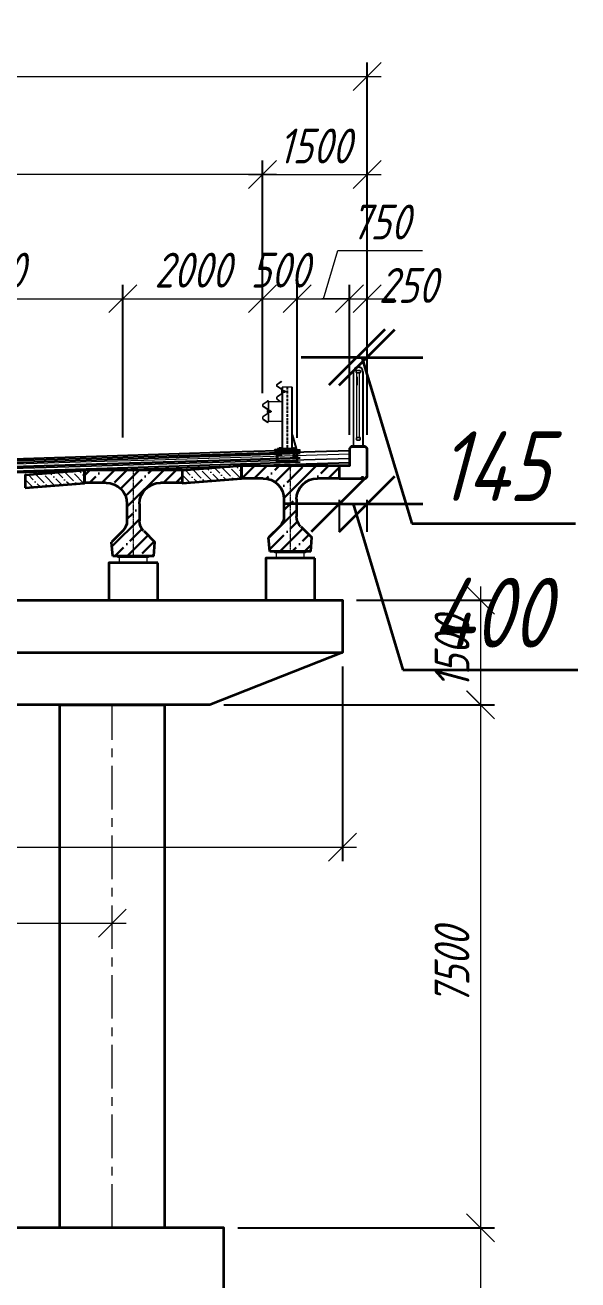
# Model space of a CAD drawing. Header units: millimetres. Extents: x 0 to 285450075, y -3000605 to 8125189010.
# Drawn here: x 7169346 to 7177267, y 22255 to 40253 of the extents above; entities that cross this region are included whole.
import ezdxf

# ---------------------------------------------------------------- set-up
doc = ezdxf.new("R2010")
doc.units = ezdxf.units.MM
for name, pattern in [('ACAD_ISO02W100', [15, 12, -3]), ('ACAD_ISO10W100', [18.5, 12, -3, 0.5, -3]), ('осевая', [2, 1.25, -0.25, 0.25, -0.25])]:
    doc.linetypes.add(name, pattern=pattern)
for name, color, linetype, lineweight in [('04_Невидимые', 3, 'Continuous', 13), ('1-Бетон', 106, 'Continuous', 35), ('1-Металл', 4, 'Continuous', 30), ('1-Тонкая', 5, 'Continuous', 20), ('1-Штриховка', 8, 'Continuous', 9), ('Б-Перила', 3, 'Continuous', 20), ('ИС_Ось', 3, 'осевая', 18), ('ИС_Размер', 3, 'Continuous', 18), ('ПП_сплошная', 7, 'Continuous', 30)]:
    doc.layers.add(name, color=color, linetype=linetype, lineweight=lineweight)
doc.layers.add('_Defpoints', color=8, linetype='Continuous', plot=False)
doc.layers.add('Красный поперечник', color=1, linetype='Continuous')
doc.styles.add('0', font='isocpeur.ttf', dxfattribs={"width": 0.8, "oblique": 15})
doc.dimstyles.new('М200', dxfattribs={"dimscale": 200, "dimtxt": 2.5, "dimasz": 2, "dimexe": 1, "dimexo": 1, "dimgap": 0.8, "dimtad": 1, "dimdec": 0, "dimzin": 0, "dimdsep": 46, "dimtxsty": '0', "dimblk": 'OBLIQUE', "dimcen": 0.09, "dimdle": 1, "dimclrd": 256, "dimclre": 256, "dimclrt": 256, "dimadec": 4, "dimazin": 0, "dimtfac": 1, "dimtdec": 0, "dimtmove": 1, "dimatfit": 2, "dimfxl": 1, "dimtolj": 1, "dimtzin": 0, "dimlwd": -1, "dimarcsym": 0})
doc.dimstyles.new('М400нов', dxfattribs={"dimscale": 400, "dimtxt": 2.5, "dimasz": 2, "dimexe": 1, "dimexo": 1, "dimgap": 0.8, "dimtad": 1, "dimdec": 0, "dimzin": 0, "dimdsep": 46, "dimtxsty": '0', "dimblk": 'OBLIQUE', "dimcen": 0.09, "dimdle": 1, "dimclrd": 256, "dimclre": 256, "dimclrt": 256, "dimadec": 4, "dimazin": 0, "dimtfac": 1, "dimtdec": 0, "dimtmove": 1, "dimatfit": 2, "dimfxl": 1, "dimtolj": 1, "dimtzin": 0, "dimlwd": -1, "dimarcsym": 0})

# ---------------------------------------------------------------- blocks, each defined once
blk = doc.blocks.new('БР09')
at = {"lineweight": 15}
for p, q in [((-783, 48), (-724, 91)), ((-722, -28), (-783, 15)), ((-780, 45), (-722, 88)), ((-720, -25), (-780, 18)), ((-709, -874), (-709, 6)), ((-569, 6), (-709, 6)), ((-702, -874), (-702, 6)), ((-576, 6), (-576, -874)), ((-569, 6), (-569, -874)), ((-722, -90), (-783, -133)), ((-783, -166), (-734, -202)), ((-720, -93), (-780, -136)), ((-780, -163), (-732, -199)), ((-713, -44), (-713, -74)), ((-699, -37), (-702, -37)), ((-702, -37), (-702, -81)), ((-702, -81), (-699, -81)), ((-699, -81), (-699, -37)), ((-684, -46), (-699, -46)), ((-688, -54), (-699, -54)), ((-688, -65), (-699, -65)), ((-684, -72), (-699, -72)), ((-684, -46), (-690, -46)), ((-684, -72), (-690, -72)), ((-683, -49), (-683, -69)), ((-683, -49), (-683, -69)), ((-675, -46), (-682, -46)), ((-675, -72), (-682, -72)), ((-674, -49), (-674, -69)), ((-662, -54), (-674, -54)), ((-662, -65), (-674, -65)), ((-662, -54), (-662, -65)), ((-985, -237), (-924, -193)), ((-924, -313), (-985, -270)), ((-982, -240), (-922, -196)), ((-922, -310), (-982, -267)), ((-911, -188), (-917, -189)), ((-910, -192), (-916, -193)), ((-915, -329), (-915, -359)), ((-911, -188), (-910, -192)), ((-709, -204), (-911, -204)), ((-911, -204), (-911, -484)), ((-907, -204), (-907, -484)), ((-924, -375), (-985, -418)), ((-985, -451), (-924, -496)), ((-922, -378), (-982, -421)), ((-982, -448), (-922, -492)), ((-917, -499), (-911, -500)), ((-916, -495), (-910, -496)), ((-911, -484), (-709, -484)), ((-911, -500), (-910, -496)), ((-755, -874), (-755, -864)), ((-723, -864), (-755, -864)), ((-755, -874), (-755, -864)), ((-729, -864), (-755, -864)), ((-739, -874), (-755, -874)), ((-723, -874), (-755, -874)), ((-746, -874), (-746, -864)), ((-746, -874), (-746, -864)), ((-746, -874), (-746, -864)), ((-746, -874), (-746, -864)), ((-732, -874), (-732, -864)), ((-732, -874), (-732, -864)), ((-732, -874), (-732, -864)), ((-732, -874), (-732, -864)), ((-732, -874), (-732, -864)), ((-732, -874), (-732, -864)), ((-732, -874), (-732, -864)), ((-732, -874), (-732, -864)), ((-732, -874), (-732, -864)), ((-732, -874), (-732, -864)), ((-725, -864), (-729, -864)), ((-723, -872), (-723, -864)), ((-723, -874), (-723, -866)), ((-723, -874), (-723, -866)), ((-723, -872), (-723, -866)), ((-723, -874), (-723, -866)), ((-723, -874), (-723, -866)), ((-555, -872), (-555, -864)), ((-555, -864), (-523, -864)), ((-555, -874), (-555, -866)), ((-555, -874), (-555, -866)), ((-555, -872), (-555, -866)), ((-555, -874), (-555, -866)), ((-555, -874), (-555, -866)), ((-555, -874), (-523, -874)), ((-553, -864), (-549, -864)), ((-549, -864), (-523, -864)), ((-546, -874), (-546, -864)), ((-546, -874), (-546, -864)), ((-546, -874), (-546, -864)), ((-546, -874), (-546, -864)), ((-546, -874), (-546, -864)), ((-546, -874), (-546, -864)), ((-546, -874), (-546, -864)), ((-546, -874), (-546, -864)), ((-546, -874), (-546, -864)), ((-546, -874), (-546, -864)), ((-539, -874), (-523, -874)), ((-532, -874), (-532, -864)), ((-532, -874), (-532, -864)), ((-532, -874), (-532, -864)), ((-532, -874), (-532, -864)), ((-523, -874), (-523, -864)), ((-523, -874), (-523, -864))]:
    blk.add_line(p, q, dxfattribs=at)
for p, q in [((-724, 91), (-722, 88)), ((-734, -202), (-732, -199))]:
    blk.add_line(p, q)
at = {"lineweight": 15, "ltscale": 5}
for p, q in [((-904, -322), (-907, -322)), ((-907, -322), (-907, -366)), ((-904, -366), (-904, -322)), ((-907, -366), (-904, -366))]:
    blk.add_line(p, q, dxfattribs=at)
at = {"color": 7, "lineweight": 15}
for p, q in [((-890, -331), (-904, -331)), ((-893, -339), (-904, -339)), ((-893, -350), (-904, -350)), ((-890, -357), (-904, -357)), ((-890, -331), (-895, -331)), ((-890, -357), (-895, -357)), ((-889, -334), (-889, -354)), ((-889, -334), (-889, -354)), ((-881, -331), (-888, -331)), ((-881, -357), (-888, -357)), ((-880, -334), (-880, -354)), ((-868, -339), (-880, -339)), ((-868, -350), (-880, -350)), ((-868, -339), (-868, -350))]:
    blk.add_line(p, q, dxfattribs=at)
at = {"color": 3, "linetype": 'ACAD_ISO02W100', "lineweight": 15, "ltscale": 2}
for p, q in [((-752, -894), (-752, -914)), ((-750, -894), (-750, -914)), ((-728, -894), (-728, -914)), ((-726, -894), (-726, -914)), ((-552, -894), (-552, -914)), ((-550, -894), (-550, -914)), ((-528, -894), (-528, -914)), ((-526, -894), (-526, -914)), ((-751, -914), (-751, -974)), ((-727, -914), (-727, -974)), ((-551, -914), (-551, -974)), ((-527, -914), (-527, -974))]:
    blk.add_line(p, q, dxfattribs=at)
at = {"linetype": 'ACAD_ISO10W100', "ltscale": 2.5}
for p, q in [((-739, -888), (-739, -986)), ((-539, -888), (-539, -986))]:
    blk.add_line(p, q, dxfattribs=at)
at = {"linetype": 'Continuous'}
for p, q in [((-789, -1064), (-789, -914)), ((-489, -1064), (-789, -1064)), ((-779, -914), (-779, -1064)), ((-499, -914), (-499, -1064)), ((-489, -1064), (-489, -914))]:
    blk.add_line(p, q, dxfattribs=at)
at = {"linetype": 'ACAD_ISO10W100', "ltscale": 3}
blk.add_lwpolyline([(-639, 6), (-639, -874)], dxfattribs=at)
at = {"lineweight": 15}
blk.add_lwpolyline([(-713, -44), (-716, -44, 0.414214), (-722, -50), (-722, -57), (-719, -57), (-719, -61), (-722, -61), (-722, -68, 0.414214), (-716, -74), (-713, -74), (-713, -44)], format="xyb", dxfattribs=at)
at = {"color": 7, "lineweight": 15}
blk.add_lwpolyline([(-915, -329), (-918, -329, 0.414214), (-924, -335), (-924, -342), (-921, -342), (-921, -346), (-924, -346), (-924, -353, 0.414214), (-918, -359), (-915, -359), (-915, -329)], format="xyb", dxfattribs=at)
blk.add_lwpolyline([(-569, -676), (-509, -874)])
at = {"linetype": 'Continuous'}
for points in [[(-639, -894), (-814, -894), (-814, -914), (-639, -914)], [(-639, -894), (-464, -894), (-464, -914), (-639, -914)]]:
    blk.add_lwpolyline(points, dxfattribs=at)
blk.add_lwpolyline([(-464, -914), (-814, -914), (-814, -894), (-464, -894)], close=True, dxfattribs=at)
at = {"lineweight": 15}
blk.add_lwpolyline([(-779, -894), (-499, -894), (-499, -874), (-779, -874)], close=True, dxfattribs=at)
at = {"color": 3, "linetype": 'ACAD_ISO02W100', "lineweight": 15, "ltscale": 2}
for points in [[(-764, -974), (-714, -974), (-714, -984), (-764, -984)], [(-753, -914), (-725, -914), (-725, -974), (-753, -974)], [(-514, -974), (-564, -974), (-564, -984), (-514, -984)], [(-525, -914), (-553, -914), (-553, -974), (-525, -974)]]:
    blk.add_lwpolyline(points, close=True, dxfattribs=at)
at = {"lineweight": 15}
for centre, radius, start, end in [((-772, 31), 20, 122.4532, 237.5468), ((-772, 31), 16, 122.4532, 237.5468), ((-772, -150), 20, 122.4532, 237.5468), ((-772, -150), 16, 122.4532, 237.5468), ((-733, -45), 20, 0, 57.5468), ((-733, -73), 20, 302.4532, 0), ((-733, -45), 24, 0, 57.5468), ((-733, -73), 24, 302.4532, 0), ((-974, -254), 20, 122.4532, 237.5468), ((-974, -254), 16, 122.4532, 237.5468), ((-913, -209), 20, 101.3099, 126.1874), ((-935, -330), 20, 0, 57.5468), ((-913, -209), 16, 101.3099, 126.1874), ((-935, -330), 24, 0, 57.5468), ((-913, -479), 20, 233.8126, 258.6901), ((-913, -479), 16, 233.8126, 258.6901), ((-753, -866), 2, 90, 180), ((-753, -872), 2, 180, 270), ((-748, -866), 2, 0, 90), ((-748, -872), 2, 270, 0), ((-744, -866), 2, 90, 180), ((-744, -872), 2, 180, 270), ((-734, -866), 2, 0, 90), ((-734, -872), 2, 270, 0), ((-730, -866), 2, 90, 180), ((-730, -872), 2, 180, 270), ((-725, -866), 2, 359.9996, 90), ((-725, -872), 2, 270, 0), ((-553, -866), 2, 90, 180.0004), ((-553, -872), 2, 180, 270), ((-548, -866), 2, 0, 90), ((-548, -872), 2, 270, 0), ((-544, -866), 2, 90, 180), ((-544, -872), 2, 180, 270), ((-534, -866), 2, 0, 90), ((-534, -872), 2, 270, 0), ((-530, -866), 2, 90, 180), ((-530, -872), 2, 180, 270), ((-525, -866), 2, 0, 90), ((-525, -872), 2, 270, 0)]:
    blk.add_arc(centre, radius, start, end, dxfattribs=at)
at = {"lineweight": 15, "ltscale": 0.2}
for centre, radius, start, end in [((-935, -358), 20, 302.4532, 0), ((-935, -358), 24, 302.4532, 0), ((-974, -435), 20, 122.4532, 237.5468), ((-974, -435), 16, 122.4532, 237.5468)]:
    blk.add_arc(centre, radius, start, end, dxfattribs=at)
at = {"lineweight": 15, "extrusion": (0, 0, -1)}
for centre, major_axis, start_param, end_param in [((-688, -49), (-3.23, 3.23), 2.356194, 3.926991), ((-688, -58), (3.23, 3.23), -0.785398, 0.785398), ((-688, -60), (-3.23, 3.23), 2.356194, 3.926991), ((-688, -69), (3.23, 3.23), -0.785398, 0.785398), ((-688, -49), (-3.23, 3.23), 1.691386, 2.356194), ((-688, -69), (3.23, 3.23), 0.785398, 1.450207), ((-679, -49), (3.23, 3.23), 3.926991, 4.5918), ((-679, -49), (-3.23, 3.23), 3.926991, 5.497787), ((-679, -58), (3.23, 3.23), 3.926991, 5.497787), ((-679, -60), (-3.23, 3.23), 3.926991, 5.497787), ((-679, -69), (3.23, 3.23), 3.926991, 5.497787), ((-679, -69), (-3.23, 3.23), 4.832978, 5.497787), ((-679, -49), (3.23, 3.23), 0.785398, 2.356194), ((-679, -58), (-3.23, 3.23), 0.785398, 2.356194), ((-679, -60), (3.23, 3.23), 0.785398, 2.356194), ((-679, -69), (-3.23, 3.23), 0.785398, 2.356194), ((-679, -49), (-3.23, 3.23), 1.691386, 2.356194), ((-679, -69), (3.23, 3.23), 0.785398, 1.450207)]:
    blk.add_ellipse(centre, major_axis=major_axis, ratio=1, start_param=start_param, end_param=end_param, dxfattribs=at)
at = {"color": 7, "lineweight": 15, "extrusion": (0, 0, -1)}
for centre, major_axis, start_param, end_param in [((-893, -334), (-3.23, 3.23), 2.356194, 3.926991), ((-893, -343), (3.23, 3.23), -0.785398, 0.785398), ((-893, -345), (-3.23, 3.23), 2.356194, 3.926991), ((-893, -354), (3.23, 3.23), -0.785398, 0.785398), ((-893, -334), (-3.23, 3.23), 1.691386, 2.356194), ((-893, -354), (3.23, 3.23), 0.785398, 1.450207), ((-884, -334), (3.23, 3.23), 3.926991, 4.5918), ((-884, -334), (-3.23, 3.23), 3.926991, 5.497787), ((-884, -343), (3.23, 3.23), 3.926991, 5.497787), ((-884, -345), (-3.23, 3.23), 3.926991, 5.497787), ((-884, -354), (3.23, 3.23), 3.926991, 5.497787), ((-884, -354), (-3.23, 3.23), 4.832978, 5.497787), ((-884, -334), (3.23, 3.23), 0.785398, 2.356194), ((-884, -343), (-3.23, 3.23), 0.785398, 2.356194), ((-884, -345), (3.23, 3.23), 0.785398, 2.356194), ((-884, -354), (-3.23, 3.23), 0.785398, 2.356194), ((-884, -334), (-3.23, 3.23), 1.691386, 2.356194), ((-884, -354), (3.23, 3.23), 0.785398, 1.450207)]:
    blk.add_ellipse(centre, major_axis=major_axis, ratio=1, start_param=start_param, end_param=end_param, dxfattribs=at)
blk = doc.blocks.new('ПО')
at = {"layer": '1-Металл'}
blk.add_lwpolyline([(100, 0), (100, 10), (-100, 10), (-100, 0)], close=True, dxfattribs=at)
at = {"layer": 'Б-Перила'}
for p, q in [((-70, 10), (-70, 1080)), ((-62, 10), (-62, 1080)), ((-30, 1070), (-30, 1090)), ((-25, 1070), (-25, 1090)), ((-20, 1100), (20, 1100)), ((-20, 1095), (20, 1095)), ((25, 1090), (25, 1070)), ((30, 1090), (30, 1070)), ((62, 1080), (62, 10)), ((70, 1080), (70, 10)), ((20, 1065), (-20, 1065)), ((20, 1060), (-20, 1060)), ((-19, 138), (-19, 1060)), ((19, 138), (19, 1060)), ((-30, 128), (-30, 108)), ((-25, 128), (-25, 108)), ((20, 138), (-20, 138)), ((20, 133), (-20, 133)), ((-20, 103), (20, 103)), ((-20, 98), (20, 98)), ((-19, 138), (19, 138)), ((25, 108), (25, 128)), ((30, 108), (30, 128))]:
    blk.add_line(p, q, dxfattribs=at)
for centre, radius, start, end in [((0, 1080), 70, 90, 180), ((0, 1080), 62, 90, 180), ((-20, 1090), 10, 90, 180), ((-20, 1090), 5, 90, 180), ((0, 1080), 70, 360, 90), ((0, 1080), 62, 0, 90), ((20, 1090), 10, 0, 90), ((20, 1090), 5, 0, 90), ((-20, 1070), 10, 180, 270), ((-20, 1070), 5, 180, 270), ((20, 1070), 10, 270, 0), ((20, 1070), 5, 270, 0), ((-20, 128), 10, 90, 180), ((-20, 108), 10, 180, 270), ((-20, 128), 5, 90, 180), ((-20, 108), 5, 180, 270), ((20, 128), 10, 0, 90), ((20, 128), 5, 0, 90), ((20, 108), 10, 270, 0), ((20, 108), 5, 270, 0)]:
    blk.add_arc(centre, radius, start, end, dxfattribs=at)
blk = doc.blocks.new('_OBLIQUE')
at = {"color": 0, "linetype": 'ByBlock', "lineweight": -2}
blk.add_line((0.5, 0.5), (-0.5, -0.5), dxfattribs=at)
blk = doc.blocks.new('*D1183')
at = {"layer": 'Defpoints', "color": 0, "linetype": 'Continuous', "transparency": 16777216}
for p in [(7158895, 31252, 5778), (7173895, 31252, 5778), (7173895, 28462)]:
    blk.add_point(p, dxfattribs=at)
at = {"layer": 'ИС_Размер', "lineweight": -2, "transparency": 16777216}
for p, q in [((7158895, 31052), (7158895, 28262)), ((7173895, 31052), (7173895, 28262))]:
    blk.add_line(p, q, dxfattribs=at)
at = {"layer": 'ИС_Размер', "transparency": 16777216}
blk.add_line((7158695, 28462), (7174095, 28462), dxfattribs=at)
at = {"layer": 'ИС_Размер', "linetype": 'Continuous', "transparency": 16777216, "xscale": 400, "yscale": 400, "zscale": 400, "rotation": 180}
blk.add_blockref('_OBLIQUE', (7158895, 28462), dxfattribs=at)
at = {"layer": 'ИС_Размер', "linetype": 'Continuous', "transparency": 16777216, "xscale": 400, "yscale": 400, "zscale": 400}
blk.add_blockref('_OBLIQUE', (7173895, 28462), dxfattribs=at)
at = {"layer": 'ИС_Размер', "linetype": 'Continuous', "transparency": 16777216, "insert": (7166395, 28872), "char_height": 500, "attachment_point": 5, "style": '0'}
blk.add_mtext('\\A1;15000', dxfattribs=at)
blk = doc.blocks.new('Б24 многофункц')
at = {"layer": 'ПП_сплошная', "ltscale": 100, "true_color": 0x808080}
h = blk.add_hatch(dxfattribs=at)
h.set_pattern_fill('ANSI35', color=8, scale=1000, angle=90, style=0)
h.set_pattern_definition([(135, (-1338186.6, -105300.83), (-176.776695, -176.776695), []), (135, (-1338186.6, -105124.05), (-176.776695, -176.776695), [312.5, -62.5, 0, -62.5])])
h.paths.add_polyline_path([(0, 0), (-700, 0), (-700, -180), (-390, -180, -0.414214), (-90, -480), (-90, -727, -0.198912), (-149, -869), (-310, -1030), (-295, -1230), (0, -1230)])
h.paths.add_polyline_path([(0, 0), (0, -1230), (295, -1230), (310, -1030), (149, -869, -0.198912), (90, -727), (90, -480, -0.414214), (390, -180), (700, -180), (700, 0)])
at = {"layer": '1-Бетон'}
for p, q in [((-700, 0), (700, 0)), ((-700, 0), (-700, -180)), ((700, 0), (700, -180)), ((-700, -180), (-390, -180)), ((390, -180), (700, -180)), ((-90, -480), (-90, -727)), ((90, -480), (90, -727)), ((-149, -869), (-310, -1030)), ((149, -869), (310, -1030)), ((-295, -1230), (-310, -1030)), ((295, -1230), (310, -1030)), ((-295, -1230), (295, -1230))]:
    blk.add_line(p, q, dxfattribs=at)
for centre, radius, start, end in [((-390, -480), 300, 0, 90), ((390, -480), 300, 90, 180), ((-290, -727), 200, 315, 0), ((290, -727), 200, 180, 225)]:
    blk.add_arc(centre, radius, start, end, dxfattribs=at)
at = {"layer": 'ИС_Ось', "ltscale": 10}
blk.add_lwpolyline([(0, 0), (0, -1230)], dxfattribs=at)
blk = doc.blocks.new('*D1107')
at = {"layer": 'Defpoints', "color": 0, "linetype": 'Continuous', "transparency": 16777216}
for p in [(7166395, 27373), (7170595, 27373), (7170595, 27373)]:
    blk.add_point(p, dxfattribs=at)
at = {"layer": 'ИС_Размер', "transparency": 16777216}
blk.add_line((7166195, 27373), (7170795, 27373), dxfattribs=at)
at = {"layer": 'ИС_Размер', "linetype": 'Continuous', "transparency": 16777216, "xscale": 400, "yscale": 400, "zscale": 400, "rotation": 180}
blk.add_blockref('_OBLIQUE', (7166395, 27373), dxfattribs=at)
at = {"layer": 'ИС_Размер', "linetype": 'Continuous', "transparency": 16777216, "xscale": 400, "yscale": 400, "zscale": 400}
blk.add_blockref('_OBLIQUE', (7170595, 27373), dxfattribs=at)
at = {"layer": 'ИС_Размер', "linetype": 'Continuous', "transparency": 16777216, "insert": (7168495, 27783), "char_height": 500, "attachment_point": 5, "style": '0'}
blk.add_mtext('\\A1;4200', dxfattribs=at)
blk = doc.blocks.new('*D1198')
at = {"layer": 'Defpoints', "color": 0, "linetype": 'Continuous', "transparency": 16777216}
for p in [(7173895, 32002), (7171995, 30502), (7175874, 30502)]:
    blk.add_point(p, dxfattribs=at)
at = {"layer": 'ИС_Размер', "transparency": 16777216}
blk.add_line((7175874, 32202), (7175874, 30302), dxfattribs=at)
at = {"layer": 'ИС_Размер', "lineweight": -2, "transparency": 16777216}
for p, q in [((7174095, 32002), (7176074, 32002)), ((7172195, 30502), (7176074, 30502))]:
    blk.add_line(p, q, dxfattribs=at)
at = {"layer": 'ИС_Размер', "linetype": 'Continuous', "transparency": 16777216, "xscale": 400, "yscale": 400, "zscale": 400}
for p, rotation in [((7175874, 32002), 90), ((7175874, 30502), 270)]:
    blk.add_blockref('_OBLIQUE', p, dxfattribs=dict(at, rotation=rotation))
at = {"layer": 'ИС_Размер', "linetype": 'Continuous', "transparency": 16777216, "insert": (7175464, 31252), "char_height": 500, "attachment_point": 5, "rotation": 90, "style": '0'}
blk.add_mtext('\\A1;1500', dxfattribs=at)
blk = doc.blocks.new('*D1199')
at = {"layer": 'Defpoints', "color": 0, "linetype": 'Continuous', "transparency": 16777216}
for p in [(7171995, 30502), (7172195, 23002), (7175873, 23002)]:
    blk.add_point(p, dxfattribs=at)
at = {"layer": 'ИС_Размер', "transparency": 16777216}
blk.add_line((7175873, 30702), (7175873, 22802), dxfattribs=at)
at = {"layer": 'ИС_Размер', "lineweight": -2, "transparency": 16777216}
for p, q in [((7172195, 30502), (7176073, 30502)), ((7172395, 23002), (7176073, 23002))]:
    blk.add_line(p, q, dxfattribs=at)
at = {"layer": 'ИС_Размер', "linetype": 'Continuous', "transparency": 16777216, "xscale": 400, "yscale": 400, "zscale": 400}
for p, rotation in [((7175873, 30502), 90), ((7175873, 23002), 270)]:
    blk.add_blockref('_OBLIQUE', p, dxfattribs=dict(at, rotation=rotation))
at = {"layer": 'ИС_Размер', "linetype": 'Continuous', "transparency": 16777216, "insert": (7175463, 26752), "char_height": 500, "attachment_point": 5, "rotation": 90, "style": '0'}
blk.add_mtext('\\A1;7500', dxfattribs=at)
blk = doc.blocks.new('*D1200')
at = {"layer": 'Defpoints', "color": 0, "linetype": 'Continuous', "transparency": 16777216}
for p in [(7172195, 23002), (7173071, 18002), (7175873, 18002)]:
    blk.add_point(p, dxfattribs=at)
at = {"layer": 'ИС_Размер', "transparency": 16777216}
blk.add_line((7175873, 23202), (7175873, 17802), dxfattribs=at)
at = {"layer": 'ИС_Размер', "lineweight": -2, "transparency": 16777216}
for p, q in [((7172395, 23002), (7176073, 23002)), ((7173271, 18002), (7176073, 18002))]:
    blk.add_line(p, q, dxfattribs=at)
at = {"layer": 'ИС_Размер', "linetype": 'Continuous', "transparency": 16777216, "xscale": 400, "yscale": 400, "zscale": 400}
for p, rotation in [((7175873, 23002), 90), ((7175873, 18002), 270)]:
    blk.add_blockref('_OBLIQUE', p, dxfattribs=dict(at, rotation=rotation))
at = {"layer": 'ИС_Размер', "linetype": 'Continuous', "transparency": 16777216, "insert": (7175463, 20502), "char_height": 500, "attachment_point": 5, "rotation": 90, "style": '0'}
blk.add_mtext('\\A1;5000', dxfattribs=at)
blk = doc.blocks.new('*D1058')
at = {"layer": 'Defpoints', "color": 0, "linetype": 'Continuous', "transparency": 16777216}
for p in [(7172746, 36328), (7172746, 34771), (7170746, 34138)]:
    blk.add_point(p, dxfattribs=at)
at = {"layer": 'ИС_Размер', "lineweight": -2, "transparency": 16777216}
for p, q in [((7170746, 34338), (7170746, 36528)), ((7172746, 34971), (7172746, 36528))]:
    blk.add_line(p, q, dxfattribs=at)
at = {"layer": 'ИС_Размер', "transparency": 16777216}
blk.add_line((7170546, 36328), (7172946, 36328), dxfattribs=at)
at = {"layer": 'ИС_Размер', "linetype": 'Continuous', "transparency": 16777216, "xscale": 400, "yscale": 400, "zscale": 400, "rotation": 180}
blk.add_blockref('_OBLIQUE', (7170746, 36328), dxfattribs=at)
at = {"layer": 'ИС_Размер', "linetype": 'Continuous', "transparency": 16777216, "xscale": 400, "yscale": 400, "zscale": 400}
blk.add_blockref('_OBLIQUE', (7172746, 36328), dxfattribs=at)
at = {"layer": 'ИС_Размер', "linetype": 'Continuous', "transparency": 16777216, "insert": (7171746, 36738), "char_height": 500, "attachment_point": 5, "style": '0'}
blk.add_mtext('\\A1;2000', dxfattribs=at)
blk = doc.blocks.new('*D1059')
at = {"layer": 'Defpoints', "color": 0, "transparency": 16777216}
for p in [(7174246, 36328), (7173996, 34174), (7174246, 34174)]:
    blk.add_point(p, dxfattribs=at)
at = {"layer": 'ИС_Размер', "lineweight": -2, "transparency": 16777216}
for p, q in [((7173996, 34374), (7173996, 36528)), ((7174246, 34374), (7174246, 36528))]:
    blk.add_line(p, q, dxfattribs=at)
at = {"layer": 'ИС_Размер', "transparency": 16777216}
for p, q in [((7173996, 36328), (7173596, 36328)), ((7173996, 36328), (7174246, 36328)), ((7174246, 36328), (7174646, 36328))]:
    blk.add_line(p, q, dxfattribs=at)
at = {"layer": 'ИС_Размер', "transparency": 16777216, "xscale": 400, "yscale": 400, "zscale": 400}
blk.add_blockref('_OBLIQUE', (7173996, 36328), dxfattribs=at)
at = {"layer": 'ИС_Размер', "transparency": 16777216, "xscale": 400, "yscale": 400, "zscale": 400, "rotation": 180}
blk.add_blockref('_OBLIQUE', (7174246, 36328), dxfattribs=at)
at = {"layer": 'ИС_Размер', "transparency": 16777216, "insert": (7174833, 36519), "char_height": 500, "attachment_point": 5, "style": '0'}
blk.add_mtext('\\A1;250', dxfattribs=at)
blk = doc.blocks.new('*D1060')
at = {"layer": 'Defpoints', "color": 0, "transparency": 16777216}
for p in [(7173245, 36328), (7172746, 34771), (7173245, 34131)]:
    blk.add_point(p, dxfattribs=at)
at = {"layer": 'ИС_Размер', "lineweight": -2, "transparency": 16777216}
for p, q in [((7172746, 34971), (7172746, 36528)), ((7173245, 34331), (7173245, 36528))]:
    blk.add_line(p, q, dxfattribs=at)
at = {"layer": 'ИС_Размер', "transparency": 16777216}
blk.add_line((7172546, 36328), (7173445, 36328), dxfattribs=at)
at = {"layer": 'ИС_Размер', "transparency": 16777216, "xscale": 400, "yscale": 400, "zscale": 400, "rotation": 180}
blk.add_blockref('_OBLIQUE', (7172746, 36328), dxfattribs=at)
at = {"layer": 'ИС_Размер', "transparency": 16777216, "xscale": 400, "yscale": 400, "zscale": 400}
blk.add_blockref('_OBLIQUE', (7173245, 36328), dxfattribs=at)
at = {"layer": 'ИС_Размер', "transparency": 16777216, "insert": (7172996, 36738), "char_height": 500, "attachment_point": 5, "style": '0'}
blk.add_mtext('\\A1;500', dxfattribs=at)
blk = doc.blocks.new('*D1061')
at = {"layer": 'Defpoints', "color": 0, "transparency": 16777216}
for p in [(7173996, 36328), (7173245, 34131), (7173996, 34174)]:
    blk.add_point(p, dxfattribs=at)
at = {"layer": 'ИС_Размер', "transparency": 16777216}
for p, q in [((7173621, 36328), (7173828, 37018)), ((7173828, 37018), (7175042, 37018)), ((7173045, 36328), (7174196, 36328))]:
    blk.add_line(p, q, dxfattribs=at)
at = {"layer": 'ИС_Размер', "lineweight": -2, "transparency": 16777216}
for p, q in [((7173245, 34331), (7173245, 36528)), ((7173996, 34374), (7173996, 36528))]:
    blk.add_line(p, q, dxfattribs=at)
at = {"layer": 'ИС_Размер', "transparency": 16777216, "xscale": 400, "yscale": 400, "zscale": 400, "rotation": 180}
blk.add_blockref('_OBLIQUE', (7173245, 36328), dxfattribs=at)
at = {"layer": 'ИС_Размер', "transparency": 16777216, "xscale": 400, "yscale": 400, "zscale": 400}
blk.add_blockref('_OBLIQUE', (7173996, 36328), dxfattribs=at)
at = {"layer": 'ИС_Размер', "transparency": 16777216, "insert": (7174435, 37428), "char_height": 500, "attachment_point": 5, "style": '0'}
blk.add_mtext('\\A1;750', dxfattribs=at)
blk = doc.blocks.new('*D1062')
at = {"layer": 'Defpoints', "color": 0, "linetype": 'Continuous', "transparency": 16777216}
for p in [(7174246, 39515), (7142796, 34275), (7174246, 34174)]:
    blk.add_point(p, dxfattribs=at)
at = {"layer": 'ИС_Размер', "lineweight": -2, "transparency": 16777216}
for p, q in [((7142796, 34475), (7142796, 39715)), ((7174246, 34374), (7174246, 39715))]:
    blk.add_line(p, q, dxfattribs=at)
at = {"layer": 'ИС_Размер', "transparency": 16777216}
blk.add_line((7142596, 39515), (7174446, 39515), dxfattribs=at)
at = {"layer": 'ИС_Размер', "linetype": 'Continuous', "transparency": 16777216, "xscale": 400, "yscale": 400, "zscale": 400, "rotation": 180}
blk.add_blockref('_OBLIQUE', (7142796, 39515), dxfattribs=at)
at = {"layer": 'ИС_Размер', "linetype": 'Continuous', "transparency": 16777216, "xscale": 400, "yscale": 400, "zscale": 400}
blk.add_blockref('_OBLIQUE', (7174246, 39515), dxfattribs=at)
at = {"layer": 'ИС_Размер', "linetype": 'Continuous', "transparency": 16777216, "insert": (7158521, 39925), "char_height": 500, "attachment_point": 5, "style": '0'}
blk.add_mtext('\\A1;31450', dxfattribs=at)
blk = doc.blocks.new('*D1063')
at = {"layer": 'Defpoints', "color": 0, "linetype": 'Continuous', "transparency": 16777216}
for p in [(7158896, 38109), (7172746, 34771), (7158896, 33705)]:
    blk.add_point(p, dxfattribs=at)
at = {"layer": 'ИС_Размер', "lineweight": -2, "transparency": 16777216}
for p, q in [((7158896, 33905), (7158896, 38309)), ((7172746, 34971), (7172746, 38309))]:
    blk.add_line(p, q, dxfattribs=at)
at = {"layer": 'ИС_Размер', "transparency": 16777216}
blk.add_line((7172946, 38109), (7158696, 38109), dxfattribs=at)
at = {"layer": 'ИС_Размер', "linetype": 'Continuous', "transparency": 16777216, "xscale": 400, "yscale": 400, "zscale": 400, "rotation": 180}
blk.add_blockref('_OBLIQUE', (7158896, 38109), dxfattribs=at)
at = {"layer": 'ИС_Размер', "linetype": 'Continuous', "transparency": 16777216, "xscale": 400, "yscale": 400, "zscale": 400}
blk.add_blockref('_OBLIQUE', (7172746, 38109), dxfattribs=at)
at = {"layer": 'ИС_Размер', "linetype": 'Continuous', "transparency": 16777216, "insert": (7165821, 38519), "char_height": 500, "attachment_point": 5, "style": '0'}
blk.add_mtext('\\A1;13850', dxfattribs=at)
blk = doc.blocks.new('*D1073')
at = {"layer": 'Defpoints', "color": 0, "linetype": 'Continuous', "transparency": 16777216}
for p in [(7170746, 36328), (7170746, 34138), (7166796, 34012)]:
    blk.add_point(p, dxfattribs=at)
at = {"layer": 'ИС_Размер', "lineweight": -2, "transparency": 16777216}
for p, q in [((7166796, 34212), (7166796, 36528)), ((7170746, 34338), (7170746, 36528))]:
    blk.add_line(p, q, dxfattribs=at)
at = {"layer": 'ИС_Размер', "transparency": 16777216}
blk.add_line((7166596, 36328), (7170946, 36328), dxfattribs=at)
at = {"layer": 'ИС_Размер', "linetype": 'Continuous', "transparency": 16777216, "xscale": 400, "yscale": 400, "zscale": 400, "rotation": 180}
blk.add_blockref('_OBLIQUE', (7166796, 36328), dxfattribs=at)
at = {"layer": 'ИС_Размер', "linetype": 'Continuous', "transparency": 16777216, "xscale": 400, "yscale": 400, "zscale": 400}
blk.add_blockref('_OBLIQUE', (7170746, 36328), dxfattribs=at)
at = {"layer": 'ИС_Размер', "linetype": 'Continuous', "transparency": 16777216, "insert": (7168771, 36738), "char_height": 500, "attachment_point": 5, "style": '0'}
blk.add_mtext('\\A1;3950', dxfattribs=at)
blk = doc.blocks.new('*D1074')
at = {"layer": 'Defpoints', "color": 0, "linetype": 'Continuous', "transparency": 16777216}
for p in [(7174246, 38109), (7172746, 36328, 5778), (7174246, 36328, 5778)]:
    blk.add_point(p, dxfattribs=at)
at = {"layer": 'ИС_Размер', "lineweight": -2, "transparency": 16777216}
for p, q in [((7172746, 36528), (7172746, 38309)), ((7174246, 36528), (7174246, 38309))]:
    blk.add_line(p, q, dxfattribs=at)
at = {"layer": 'ИС_Размер', "transparency": 16777216}
blk.add_line((7172546, 38109), (7174446, 38109), dxfattribs=at)
at = {"layer": 'ИС_Размер', "linetype": 'Continuous', "transparency": 16777216, "xscale": 400, "yscale": 400, "zscale": 400, "rotation": 180}
blk.add_blockref('_OBLIQUE', (7172746, 38109), dxfattribs=at)
at = {"layer": 'ИС_Размер', "linetype": 'Continuous', "transparency": 16777216, "xscale": 400, "yscale": 400, "zscale": 400}
blk.add_blockref('_OBLIQUE', (7174246, 38109), dxfattribs=at)
at = {"layer": 'ИС_Размер', "linetype": 'Continuous', "transparency": 16777216, "insert": (7173496, 38519), "char_height": 500, "attachment_point": 5, "style": '0'}
blk.add_mtext('\\A1;1500', dxfattribs=at)
blk = doc.blocks.new('*D1438')
at = {"layer": '1-Бетон', "transparency": 16777216}
for p, q in [((7173846, 33385), (7173046, 33385)), ((7173846, 33385), (7174245, 33385)), ((7173846, 33385), (7174245, 33385)), ((7174046, 33385), (7174760, 31005)), ((7174245, 33385), (7175045, 33385)), ((7174760, 31005), (7177267, 31005))]:
    blk.add_line(p, q, dxfattribs=at)
at = {"layer": '1-Бетон', "lineweight": -2, "transparency": 16777216}
for p, q in [((7173846, 33442), (7173846, 32985)), ((7174245, 33442), (7174245, 32985))]:
    blk.add_line(p, q, dxfattribs=at)
at = {"layer": 'Defpoints', "color": 0, "transparency": 16777216}
for p in [(7173846, 33842), (7174245, 33842), (7174245, 33385)]:
    blk.add_point(p, dxfattribs=at)
at = {"layer": '1-Бетон', "transparency": 16777216, "xscale": 800, "yscale": 800, "zscale": 800}
blk.add_blockref('_OBLIQUE', (7173846, 33385), dxfattribs=at)
at = {"layer": '1-Бетон', "transparency": 16777216, "xscale": 800, "yscale": 800, "zscale": 800, "rotation": 180}
blk.add_blockref('_OBLIQUE', (7174245, 33385), dxfattribs=at)
at = {"layer": '1-Бетон', "transparency": 16777216, "insert": (7176014, 31825), "char_height": 1000, "attachment_point": 5, "style": '0'}
blk.add_mtext('\\A1;400', dxfattribs=at)
blk = doc.blocks.new('*D1439')
at = {"layer": '1-Бетон', "transparency": 16777216}
for p, q in [((7174100, 35486), (7173300, 35486)), ((7174100, 35486), (7174245, 35486)), ((7174100, 35486), (7174245, 35486)), ((7174173, 35486), (7174887, 33106)), ((7174245, 35486), (7175045, 35486)), ((7174887, 33106), (7177235, 33106))]:
    blk.add_line(p, q, dxfattribs=at)
at = {"layer": '1-Бетон', "lineweight": -2, "transparency": 16777216}
for p, q in [((7174100, 35209), (7174100, 35086)), ((7174245, 35209), (7174245, 35086))]:
    blk.add_line(p, q, dxfattribs=at)
at = {"layer": 'Defpoints', "color": 0, "transparency": 16777216}
for p in [(7174100, 35609), (7174245, 35609), (7174245, 35486)]:
    blk.add_point(p, dxfattribs=at)
at = {"layer": '1-Бетон', "transparency": 16777216, "xscale": 800, "yscale": 800, "zscale": 800}
blk.add_blockref('_OBLIQUE', (7174100, 35486), dxfattribs=at)
at = {"layer": '1-Бетон', "transparency": 16777216, "xscale": 800, "yscale": 800, "zscale": 800, "rotation": 180}
blk.add_blockref('_OBLIQUE', (7174245, 35486), dxfattribs=at)
at = {"layer": '1-Бетон', "transparency": 16777216, "insert": (7176061, 33926), "char_height": 1000, "attachment_point": 5, "style": '0'}
blk.add_mtext('\\A1;145', dxfattribs=at)

msp = doc.modelspace()

# ---------------------------------------------------------------- hatches: boundary and pattern name
at = {"layer": '1-Штриховка'}
h = msp.add_hatch(dxfattribs=at)
h.set_pattern_fill('ANSI36', color=256, scale=25, angle=90, style=0)
h.set_pattern_definition([(135, (1440873.145, -5218287.995), (-154.3481521, 42.0949506), [198.4375, -39.6875, 0, -39.6875])])
h.paths.add_polyline_path([(7170195.5099, 33864.1232), (7169345.5099, 33796.6232), (7169345.5099, 33616.6232), (7170195.5099, 33684.1232)])
h = msp.add_hatch(dxfattribs=at)
h.set_pattern_fill('ANSI36', color=256, scale=25, angle=90, style=0)
h.set_pattern_definition([(135, (1443123.145, -5218220.495), (-154.3481521, 42.0949506), [198.4375, -39.6875, 0, -39.6875])])
h.paths.add_polyline_path([(7172445.5099, 33931.6232), (7171595.5099, 33864.1232), (7171595.5099, 33684.1232), (7172445.5099, 33755.1129)])

# ---------------------------------------------------------------- linework, layer by layer
at = {"layer": '04_Невидимые'}
for points in [[(7171115.5988, 32617.6129), (7170675.5988, 32617.6129), (7170675.5988, 32637.6129), (7171115.5988, 32637.6129)], [(7173365.5099, 32685.1129), (7172925.5099, 32685.1129), (7172925.5099, 32705.1129), (7173365.5099, 32705.1129)]]:
    msp.add_lwpolyline(points, close=True, dxfattribs=at)
at = {"layer": '1-Бетон'}
msp.add_lwpolyline([(7173845.6145, 33751.6263), (7174165.1975, 33751.6263, -1), (7174195.1975, 33751.6263), (7174225.4665, 33751.6263), (7174245.4665, 33771.6263), (7174245.4665, 34181.6263), (7174225.4665, 34201.6263), (7174015.4665, 34201.6263), (7173995.4665, 34181.4992), (7173995.4665, 33931.6263), (7173845.6145, 33931.6263)], format="xyb", dxfattribs=at)
for points in [[(7169345.5099, 33616.6232), (7170195.5099, 33684.1232), (7170195.5099, 33864.1232), (7169345.5099, 33796.6232)], [(7171595.5099, 33684.1232), (7172445.6145, 33751.6232), (7172445.6145, 33931.6263), (7171595.5099, 33864.1232)], [(7173495.5988, 32607.1129), (7172795.5988, 32607.1129), (7172795.5988, 32002.1129), (7173495.5988, 32002.1129)], [(7171245.5988, 32539.6129), (7170545.5988, 32539.6129), (7170545.5988, 32002.1129), (7171245.5988, 32002.1129)], [(7169845.0654, 30502.1129), (7171345.0654, 30502.1129), (7171345.0654, 23002.1129), (7169845.0654, 23002.1129)], [(7160595.4306, 18001.9899), (7172195.4306, 18001.9899), (7172195.0654, 23002.1129), (7160595.0654, 23002.1129)]]:
    msp.add_lwpolyline(points, close=True, dxfattribs=at)
for points in [[(7158895.5099, 32002.1129), (7173895.3321, 32002.1129), (7173895.1543, 31252.1129), (7171994.9765, 30502.1129), (7160795.1543, 30502.1129), (7158895.3321, 31252.1129), (7158895.5099, 32002.1129)], [(7158895.3321, 31252.1129), (7173895.1543, 31252.1129)]]:
    msp.add_lwpolyline(points, dxfattribs=at)
at = {"layer": '1-Тонкая'}
for points in [[(7143045.3021, 33155.1129), (7144995.7045, 33233.129), (7145745.7045, 33255.629), (7149695.7045, 33374.129), (7154645.7045, 33522.629), (7156545.7045, 33579.629), (7157645.7045, 33612.629), (7162595.7045, 33761.129), (7166545.7045, 33879.629), (7170295.7045, 33992.129), (7171045.7045, 34014.629), (7173995.3619, 34103.1187)], [(7143045.3021, 33095.1129), (7144995.7045, 33173.129), (7145745.7045, 33195.629), (7149695.7045, 33314.129), (7154645.7045, 33462.629), (7156545.7045, 33519.629), (7157645.7045, 33552.629), (7162595.7045, 33701.129), (7166545.7045, 33819.629), (7170295.7045, 33932.129), (7171045.7045, 33954.629), (7173995.3619, 34043.1187)], [(7143045.3021, 33090.1129), (7144995.7045, 33168.129), (7145745.7045, 33190.629), (7149695.7045, 33309.129), (7154645.7045, 33457.629), (7156545.7045, 33514.629), (7157645.7045, 33547.629), (7162595.7045, 33696.129), (7166545.7045, 33814.629), (7170295.7045, 33927.129), (7171045.7045, 33949.629), (7173995.3619, 34038.1187)]]:
    msp.add_lwpolyline(points, dxfattribs=at)
at = {"layer": '_Defpoints', "color": 2}
for points in [[(7141808.2244, 33140.5783), (7142810.1602, 33192.5078), (7143719.8903, 33221.3153), (7144814.0318, 33256.3521), (7145565.4836, 33280.2886), (7147459.0059, 33340.2376), (7149523.13, 33406.3097), (7151914.3574, 33481.9956), (7154232.2282, 33556.1619), (7155376.8438, 33592.3791), (7156400.4116, 33625.1202), (7157120.8451, 33647.9124), (7157739.0035, 33667.6865), (7160391.1186, 33751.5834), (7162448.1017, 33817.3589), (7164789.9178, 33891.4167), (7166405.7481, 33943.0696), (7168577.2641, 34011.724), (7169768.726, 34049.8008), (7170522.2331, 34073.7162), (7172288.7189, 34129.5513), (7173285.0603, 34161.3838)], [(7141808.2244, 33090.5783), (7142810.1602, 33142.5078), (7143719.8903, 33171.3153), (7144814.0318, 33206.3521), (7145565.4836, 33230.2886), (7147459.0059, 33290.2376), (7149523.13, 33356.3097), (7151914.3574, 33431.9956), (7154232.2282, 33506.1619), (7155376.8438, 33542.3791), (7156400.4116, 33575.1202), (7157120.8451, 33597.9124), (7157739.0035, 33617.6865), (7160391.1186, 33701.5834), (7162448.1017, 33767.3589), (7164789.9178, 33841.4167), (7166405.7481, 33893.0696), (7168577.2641, 33961.724), (7169768.726, 33999.8008), (7170522.2331, 34023.7162), (7172288.7189, 34079.5513), (7173285.0603, 34111.3838)], [(7141808.2244, 33030.5783), (7142810.1602, 33082.5078), (7143719.8903, 33111.3153), (7144814.0318, 33146.3521), (7145565.4836, 33170.2886), (7147459.0059, 33230.2376), (7149523.13, 33296.3097), (7151914.3574, 33371.9956), (7154232.2282, 33446.1619), (7155376.8438, 33482.3791), (7156400.4116, 33515.1202), (7157120.8451, 33537.9124), (7157739.0035, 33557.6865), (7160391.1186, 33641.5834), (7162448.1017, 33707.3589), (7164789.9178, 33781.4167), (7166405.7481, 33833.0696), (7168577.2641, 33901.724), (7169768.726, 33939.8008), (7170522.2331, 33963.7162), (7172288.7189, 34019.5513), (7173285.0603, 34051.3838)], [(7141808.2244, 33025.5783), (7142810.1602, 33077.5078), (7143719.8903, 33106.3153), (7144814.0318, 33141.3521), (7145565.4836, 33165.2886), (7147459.0059, 33225.2376), (7149523.13, 33291.3097), (7151914.3574, 33366.9956), (7154232.2282, 33441.1619), (7155376.8438, 33477.3791), (7156400.4116, 33510.1202), (7157120.8451, 33532.9124), (7157739.0035, 33552.6865), (7160391.1186, 33636.5834), (7162448.1017, 33702.3589), (7164789.9178, 33776.4167), (7166405.7481, 33828.0696), (7168577.2641, 33896.724), (7169768.726, 33934.8008), (7170522.2331, 33958.7162), (7172288.7189, 34014.5513), (7173285.0603, 34046.3838)], [(7141808.2244, 32965.5783), (7142810.1602, 33017.5078), (7143719.8903, 33046.3153), (7144814.0318, 33081.3521), (7145565.4836, 33105.2886), (7147459.0059, 33165.2376), (7149523.13, 33231.3097), (7151914.3574, 33306.9956), (7154232.2282, 33381.1619), (7155376.8438, 33417.3791), (7156400.4116, 33450.1202), (7157120.8451, 33472.9124), (7157739.0035, 33492.6865), (7160391.1186, 33576.5834), (7162448.1017, 33642.3589), (7164789.9178, 33716.4167), (7166405.7481, 33768.0696), (7168577.2641, 33836.724), (7169768.726, 33874.8008), (7170522.2331, 33898.7162), (7172288.7189, 33954.5513), (7173285.0603, 33986.3838)]]:
    msp.add_lwpolyline(points, dxfattribs=at)
at = {"layer": 'Defpoints', "color": 252, "true_color": 0x939598}
msp.add_lwpolyline([(7143045.3021, 33030.1129), (7144995.7045, 33108.129), (7145745.7045, 33130.629), (7149695.7045, 33249.129), (7154645.7045, 33397.629), (7156545.7045, 33454.629), (7157645.7045, 33487.629), (7162595.7045, 33636.129), (7166545.7045, 33754.629), (7170295.7045, 33867.129), (7171045.7045, 33889.629), (7173995.3619, 33978.1187)], dxfattribs=at)
at = {"layer": 'ИС_Ось', "ltscale": 500}
msp.add_line((7170595.0654, 23002.1129), (7170595.0654, 30502.1129), dxfattribs=at)
at = {"layer": 'ИС_Размер'}
for points in [[(7171095.5988, 32617.6129), (7170695.5988, 32617.6129), (7170695.5988, 32539.6129), (7171095.5988, 32539.6129), (7171095.5988, 32617.6129)], [(7173345.5988, 32685.1129), (7172945.5988, 32685.1129), (7172945.5988, 32607.1129), (7173345.5988, 32607.1129), (7173345.5988, 32685.1129)]]:
    msp.add_lwpolyline(points, dxfattribs=at)
at = {"layer": 'Красный поперечник'}
msp.add_lwpolyline([(7143045.3021, 33205.1129), (7144995.7045, 33283.129), (7145745.7045, 33305.629), (7149695.7045, 33424.129), (7154645.7045, 33572.629), (7156545.7045, 33629.629), (7157645.7045, 33662.629), (7162595.7045, 33811.129), (7166545.7045, 33929.629), (7170295.7045, 34042.129), (7171045.7045, 34064.629), (7173995.3619, 34153.1187)], dxfattribs=at)

# ---------------------------------------------------------------- block references
msp.add_blockref('БР09', (7173739.7183, 35053.8069))
at = {"layer": 'ИС_Размер', "linetype": 'Continuous'}
msp.add_blockref('ПО', (7174120.4665, 34201.6263), dxfattribs=at)
at = {"layer": 'ИС_Размер', "xscale": -1}
for p in [(7170895.5988, 33867.6129), (7173145.6145, 33931.6263)]:
    msp.add_blockref('Б24 многофункц', p, dxfattribs=at)

# ---------------------------------------------------------------- dimensions: what is measured, and where the dimension line sits
at = {"layer": '1-Бетон'}
for base, p1, p2, picture, middle in [((7174245.3619, 35485.652), (7174100.0711, 35608.8568), (7174245.3619, 35608.8568), '*D1439', (7175206.7165, 33925.652)), ((7174245.4665, 33385.3316), (7173845.6145, 33841.6263), (7174245.4665, 33841.6263), '*D1438', (7175079.5405, 31825.3316))]:
    dim = msp.add_linear_dim(base=base, p1=p1, p2=p2, dimstyle='М400нов', dxfattribs=at)
    dim.commit()
    dim.dimension.update_dxf_attribs({"geometry": picture, "text_midpoint": middle})
at = {"layer": 'ИС_Размер', "linetype": 'Continuous'}
for base, p1, p2, picture, middle in [((7174245.8822, 39514.5261), (7142796.1761, 34274.645), (7174245.8822, 34173.6281), '*D1062', (7158521.0291, 39924.5261)), ((7158895.8202, 38108.9837), (7172745.8202, 34771.0965), (7158895.8202, 33705.3187), '*D1063', (7165820.8202, 38518.9837)), ((7174245.8822, 38108.9837, -5778.159), (7172745.8202, 36328.154), (7174245.8822, 36328.154), '*D1074', (7173495.8512, 38518.9837, -5778.159)), ((7170745.8202, 36328.154), (7166795.8202, 34011.8268), (7170745.8202, 34138.4371), '*D1073', (7168770.8202, 36738.154)), ((7172745.8202, 36328.154), (7170745.8202, 34138.4371), (7172745.8202, 34771.0965), '*D1058', (7171745.8202, 36738.154)), ((7173895.1543, 28462.2825, -5778.159), (7158895.3321, 31252.1129), (7173895.1543, 31252.1129), '*D1183', (7166395.2432, 28872.2825, -5778.159)), ((7170595.0654, 27373.2905), (7166394.7097, 27373.2905), (7170595.0654, 27373.2905), '*D1107', (7168494.8876, 27783.2905))]:
    dim = msp.add_linear_dim(base=base, p1=p1, p2=p2, dimstyle='М200', dxfattribs=at)
    dim.commit()
    dim.dimension.update_dxf_attribs({"geometry": picture, "text_midpoint": middle})
at = {"layer": 'ИС_Размер'}
dim = msp.add_linear_dim(base=(7173995.8822, 36328.154), p1=(7173245.4644, 34131.2442), p2=(7173995.8822, 34173.5009), dimstyle='М200', dxfattribs=at)
dim.commit()
dim.dimension.update_dxf_attribs({"geometry": '*D1061', "text_midpoint": (7173987.6733, 37428.154)})
dim = msp.add_linear_dim(base=(7173245.4644, 36328.154), p1=(7172745.8202, 34771.0965), p2=(7173245.4644, 34131.2442), dimstyle='М200', dxfattribs=at)
dim.commit()
dim.dimension.update_dxf_attribs({"geometry": '*D1060', "text_midpoint": (7172995.6423, 36328.154), "dimtype": 160})
dim = msp.add_linear_dim(base=(7174245.8822, 36328.154), p1=(7173995.8822, 34173.5009), p2=(7174245.8822, 34173.6281), angle=180, dimstyle='М200', dxfattribs=at)
dim.commit()
dim.dimension.update_dxf_attribs({"geometry": '*D1059', "text_midpoint": (7174832.7788, 36108.5488), "dimtype": 160})
at = {"layer": 'ИС_Размер', "linetype": 'Continuous'}
for base, p1, p2, picture, middle in [((7175873.5542, 30502.1129), (7173895.3321, 32002.1129), (7171994.9765, 30502.1129), '*D1198', (7175463.5542, 31252.1129)), ((7175873.4653, 23002.1129), (7171994.9765, 30502.1129), (7172195.0654, 23002.1129), '*D1199', (7175463.4653, 26752.1129)), ((7175873.4653, 18002.0493), (7172195.0654, 23002.1129), (7173070.7145, 18002.0493), '*D1200', (7175463.4653, 20502.0811))]:
    dim = msp.add_linear_dim(base=base, p1=p1, p2=p2, angle=90, dimstyle='М200', dxfattribs=at)
    dim.commit()
    dim.dimension.update_dxf_attribs({"geometry": picture, "text_midpoint": middle})

doc.saveas('drawing.dxf')
